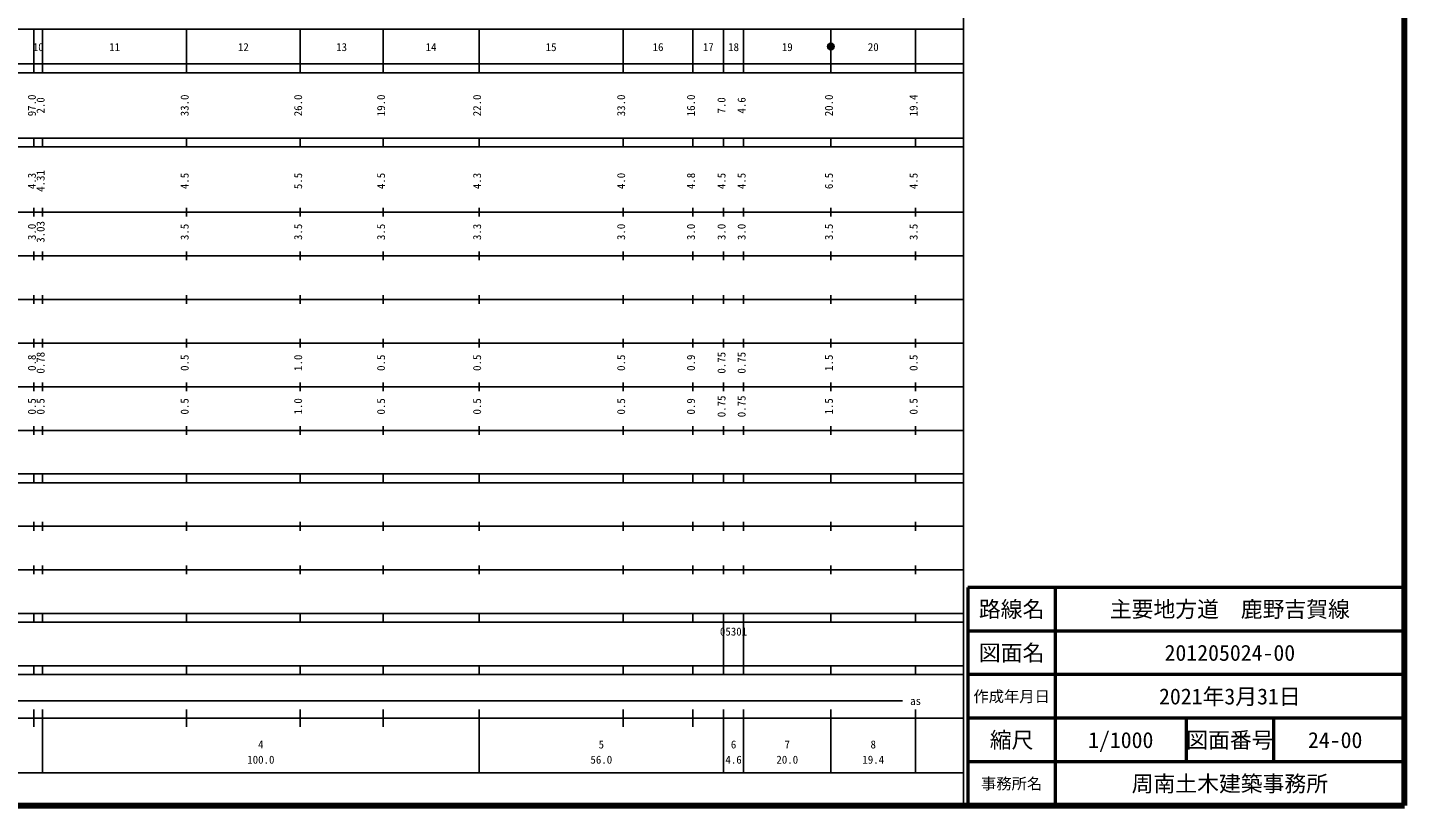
# Model space of a CAD drawing. Units: millimetres on the paper, enlarged 1000 times. Extents: x 40000 to 680000, y 20000 to 380000.
# Drawn here: x 364550 to 680000, y 20000 to 198357 of the extents above; entities that cross this region are included whole.
import ezdxf
from ezdxf.enums import TextEntityAlignment as Align

# ---------------------------------------------------------------- set-up
doc = ezdxf.new("R2010")
doc.units = ezdxf.units.MM
doc.header["$LTSCALE"] = 1000
for name, color, linetype, lineweight in [('M-TTL', 2, 'Continuous', 140), ('M-TTL-BAND', 7, 'Continuous', 25), ('M-TTL-FRAM', 2, 'Continuous', 50), ('M-TTL-LINE', 7, 'Continuous', 50)]:
    doc.layers.add(name, color=color, linetype=linetype, lineweight=lineweight)
doc.layers.add('M-TTL-TXT', color=7, linetype='Continuous')
doc.styles.add('ＭＳ ゴシック', font='')
doc.styles.get('ＭＳ ゴシック').set_extended_font_data('MS Gothic')

msp = doc.modelspace()

# ---------------------------------------------------------------- hatches: boundary and pattern name
at = {"layer": 'M-TTL-BAND'}
msp.add_hatch(color=256, dxfattribs=at).paths.add_polyline_path([(549350, 194000, 1), (547850, 194000, 1)])

# ---------------------------------------------------------------- linework, layer by layer
at = {"layer": 'M-TTL'}
for p, q in [((680000, 20000), (680000, 380000)), ((40000, 20000), (680000, 20000))]:
    msp.add_line(p, q, dxfattribs=at)
at = {"layer": 'M-TTL-BAND'}
for p, q in [((579000, 20000), (579000, 370000)), ((68000, 198000), (579000, 198000)), ((366000, 188000), (366000, 198000)), ((368000, 188000), (368000, 198000)), ((401000, 188000), (401000, 198000)), ((427000, 188000), (427000, 198000)), ((446000, 188000), (446000, 198000)), ((468000, 188000), (468000, 198000)), ((501000, 188000), (501000, 198000)), ((517000, 188000), (517000, 198000)), ((524000, 188000), (524000, 198000)), ((528600, 188000), (528600, 198000)), ((548600, 188000), (548600, 198000)), ((568000, 188000), (568000, 198000)), ((40000, 190000), (579000, 190000)), ((40000, 188000), (579000, 188000)), ((40000, 173000), (579000, 173000)), ((40000, 171000), (579000, 171000)), ((366000, 171000), (366000, 173000)), ((368000, 171000), (368000, 173000)), ((401000, 171000), (401000, 173000)), ((427000, 171000), (427000, 173000)), ((446000, 171000), (446000, 173000)), ((468000, 171000), (468000, 173000)), ((501000, 171000), (501000, 173000)), ((517000, 171000), (517000, 173000)), ((524000, 171000), (524000, 173000)), ((528600, 171000), (528600, 173000)), ((548600, 171000), (548600, 173000)), ((568000, 171000), (568000, 173000)), ((40000, 156000), (579000, 156000)), ((366000, 155000), (366000, 157000)), ((368000, 155000), (368000, 157000)), ((401000, 155000), (401000, 157000)), ((427000, 155000), (427000, 157000)), ((446000, 155000), (446000, 157000)), ((468000, 155000), (468000, 157000)), ((501000, 155000), (501000, 157000)), ((517000, 155000), (517000, 157000)), ((524000, 155000), (524000, 157000)), ((528600, 155000), (528600, 157000)), ((548600, 155000), (548600, 157000)), ((568000, 155000), (568000, 157000)), ((46000, 146000), (579000, 146000)), ((366000, 145000), (366000, 147000)), ((368000, 145000), (368000, 147000)), ((401000, 145000), (401000, 147000)), ((427000, 145000), (427000, 147000)), ((446000, 145000), (446000, 147000)), ((468000, 145000), (468000, 147000)), ((501000, 145000), (501000, 147000)), ((517000, 145000), (517000, 147000)), ((524000, 145000), (524000, 147000)), ((528600, 145000), (528600, 147000)), ((548600, 145000), (548600, 147000)), ((568000, 145000), (568000, 147000)), ((52000, 136000), (579000, 136000)), ((366000, 135000), (366000, 137000)), ((368000, 135000), (368000, 137000)), ((401000, 135000), (401000, 137000)), ((427000, 135000), (427000, 137000)), ((446000, 135000), (446000, 137000)), ((468000, 135000), (468000, 137000)), ((501000, 135000), (501000, 137000)), ((517000, 135000), (517000, 137000)), ((524000, 135000), (524000, 137000)), ((528600, 135000), (528600, 137000)), ((548600, 135000), (548600, 137000)), ((568000, 135000), (568000, 137000)), ((366000, 125000), (366000, 127000)), ((368000, 125000), (368000, 127000)), ((401000, 125000), (401000, 127000)), ((427000, 125000), (427000, 127000)), ((446000, 125000), (446000, 127000)), ((468000, 125000), (468000, 127000)), ((501000, 125000), (501000, 127000)), ((517000, 125000), (517000, 127000)), ((524000, 125000), (524000, 127000)), ((528600, 125000), (528600, 127000)), ((548600, 125000), (548600, 127000)), ((568000, 125000), (568000, 127000)), ((46000, 126000), (579000, 126000)), ((366000, 115000), (366000, 117000)), ((368000, 115000), (368000, 117000)), ((401000, 115000), (401000, 117000)), ((427000, 115000), (427000, 117000)), ((446000, 115000), (446000, 117000)), ((468000, 115000), (468000, 117000)), ((501000, 115000), (501000, 117000)), ((517000, 115000), (517000, 117000)), ((524000, 115000), (524000, 117000)), ((528600, 115000), (528600, 117000)), ((548600, 115000), (548600, 117000)), ((568000, 115000), (568000, 117000)), ((52000, 116000), (579000, 116000)), ((46000, 106000), (579000, 106000)), ((366000, 105000), (366000, 107000)), ((368000, 105000), (368000, 107000)), ((401000, 105000), (401000, 107000)), ((427000, 105000), (427000, 107000)), ((446000, 105000), (446000, 107000)), ((468000, 105000), (468000, 107000)), ((501000, 105000), (501000, 107000)), ((517000, 105000), (517000, 107000)), ((524000, 105000), (524000, 107000)), ((528600, 105000), (528600, 107000)), ((548600, 105000), (548600, 107000)), ((568000, 105000), (568000, 107000)), ((40000, 96000), (579000, 96000)), ((366000, 94000), (366000, 96000)), ((368000, 94000), (368000, 96000)), ((401000, 94000), (401000, 96000)), ((427000, 94000), (427000, 96000)), ((446000, 94000), (446000, 96000)), ((468000, 94000), (468000, 96000)), ((501000, 94000), (501000, 96000)), ((517000, 94000), (517000, 96000)), ((524000, 94000), (524000, 96000)), ((528600, 94000), (528600, 96000)), ((548600, 94000), (548600, 96000)), ((568000, 94000), (568000, 96000)), ((40000, 94000), (579000, 94000)), ((49000, 84000), (579000, 84000)), ((366000, 83000), (366000, 85000)), ((368000, 83000), (368000, 85000)), ((401000, 83000), (401000, 85000)), ((427000, 83000), (427000, 85000)), ((446000, 83000), (446000, 85000)), ((468000, 83000), (468000, 85000)), ((501000, 83000), (501000, 85000)), ((517000, 83000), (517000, 85000)), ((524000, 83000), (524000, 85000)), ((528600, 83000), (528600, 85000)), ((548600, 83000), (548600, 85000)), ((568000, 83000), (568000, 85000)), ((40000, 74000), (579000, 74000)), ((366000, 73000), (366000, 75000)), ((368000, 73000), (368000, 75000)), ((401000, 73000), (401000, 75000)), ((427000, 73000), (427000, 75000)), ((446000, 73000), (446000, 75000)), ((468000, 73000), (468000, 75000)), ((501000, 73000), (501000, 75000)), ((517000, 73000), (517000, 75000)), ((524000, 73000), (524000, 75000)), ((528600, 73000), (528600, 75000)), ((548600, 73000), (548600, 75000)), ((568000, 73000), (568000, 75000)), ((40000, 64000), (579000, 64000)), ((366000, 62000), (366000, 64000)), ((368000, 62000), (368000, 64000)), ((401000, 62000), (401000, 64000)), ((427000, 62000), (427000, 64000)), ((446000, 62000), (446000, 64000)), ((468000, 62000), (468000, 64000)), ((501000, 62000), (501000, 64000)), ((517000, 62000), (517000, 64000)), ((524000, 62000), (524000, 64000)), ((528600, 62000), (528600, 64000)), ((548600, 62000), (548600, 64000)), ((568000, 62000), (568000, 64000)), ((40000, 62000), (579000, 62000)), ((524000, 52000), (524000, 62000)), ((528600, 52000), (528600, 62000)), ((40000, 52000), (579000, 52000)), ((366000, 50000), (366000, 52000)), ((368000, 50000), (368000, 52000)), ((401000, 50000), (401000, 52000)), ((427000, 50000), (427000, 52000)), ((446000, 50000), (446000, 52000)), ((468000, 50000), (468000, 52000)), ((501000, 50000), (501000, 52000)), ((517000, 50000), (517000, 52000)), ((524000, 50000), (524000, 52000)), ((528600, 50000), (528600, 52000)), ((548600, 50000), (548600, 52000)), ((568000, 50000), (568000, 52000)), ((40000, 50000), (579000, 50000)), ((71000, 44000), (565000, 44000)), ((366000, 38000), (366000, 42000)), ((368000, 27500), (368000, 42000)), ((401000, 38000), (401000, 42000)), ((427000, 38000), (427000, 42000)), ((446000, 38000), (446000, 42000)), ((468000, 27500), (468000, 42000)), ((501000, 38000), (501000, 42000)), ((517000, 38000), (517000, 42000)), ((524000, 27500), (524000, 42000)), ((528600, 27500), (528600, 42000)), ((548600, 27500), (548600, 42000)), ((568000, 27500), (568000, 42000)), ((40000, 40000), (579000, 40000)), ((68000, 27500), (579000, 27500))]:
    msp.add_line(p, q, dxfattribs=at)
msp.add_lwpolyline([(549350, 194000, 1), (547850, 194000, 1)], format="xyb", close=True, dxfattribs=at)
at = {"layer": 'M-TTL-FRAM'}
for p, q in [((680000, 70000), (580000, 70000)), ((580000, 70000), (580000, 20000))]:
    msp.add_line(p, q, dxfattribs=at)
at = {"layer": 'M-TTL-LINE'}
for p, q in [((600000, 70000), (600000, 20000)), ((680000, 60000), (580000, 60000)), ((680000, 50000), (580000, 50000)), ((680000, 40000), (580000, 40000)), ((630000, 40000), (630000, 30000)), ((650000, 40000), (650000, 30000)), ((680000, 30000), (580000, 30000))]:
    msp.add_line(p, q, dxfattribs=at)

# ---------------------------------------------------------------- texts
at = {"layer": 'M-TTL-BAND', "style": 'ＭＳ ゴシック'}
for s, p in [('10', (367000, 192405)), ('11', (384500, 192405)), ('12', (414000, 192405)), ('13', (436500, 192405)), ('14', (457000, 192405)), ('15', (484500, 192405)), ('16', (509000, 192405)), ('17', (520500, 192405)), ('18', (526300, 192405)), ('19', (538600, 192405)), ('20', (558300, 192405)), ('as', (568000, 42500)), ('4', (418000, 32523)), ('5', (496000, 32523)), ('6', (526300, 32523)), ('7', (538600, 32523)), ('8', (558300, 32523)), ('100.0', (418000, 29033)), ('56.0', (496000, 29033)), ('4.6', (526300, 29033)), ('20.0', (538600, 29033)), ('19.4', (558300, 29033))]:
    msp.add_text(s, height=1833, dxfattribs=at).set_placement(p, align=Align.BOTTOM_CENTER)
for s, p in [('97.0', (367000, 180500)), ('2.0', (369000, 180500)), ('33.0', (402000, 180500)), ('26.0', (428000, 180500)), ('19.0', (447000, 180500)), ('22.0', (469000, 180500)), ('33.0', (502000, 180500)), ('16.0', (518000, 180500)), ('7.0', (525000, 180500)), ('4.6', (529600, 180500)), ('20.0', (549600, 180500)), ('19.4', (569000, 180500)), ('4.3', (367000, 163174)), ('4.31', (369000, 163174)), ('4.5', (402000, 163174)), ('5.5', (428000, 163174)), ('4.5', (447000, 163174)), ('4.3', (469000, 163174)), ('4.0', (502000, 163174)), ('4.8', (518000, 163174)), ('4.5', (525000, 163174)), ('4.5', (529600, 163174)), ('6.5', (549600, 163174)), ('4.5', (569000, 163174)), ('3.0', (367000, 151500)), ('3.03', (369000, 151500)), ('3.5', (402000, 151500)), ('3.5', (428000, 151500)), ('3.5', (447000, 151500)), ('3.3', (469000, 151500)), ('3.0', (502000, 151500)), ('3.0', (518000, 151500)), ('3.0', (525000, 151500)), ('3.0', (529600, 151500)), ('3.5', (549600, 151500)), ('3.5', (569000, 151500)), ('0.8', (367000, 121500)), ('0.78', (369000, 121500)), ('0.5', (402000, 121500)), ('1.0', (428000, 121500)), ('0.5', (447000, 121500)), ('0.5', (469000, 121500)), ('0.5', (502000, 121500)), ('0.9', (518000, 121500)), ('0.75', (525000, 121500)), ('0.75', (529600, 121500)), ('1.5', (549600, 121500)), ('0.5', (569000, 121500)), ('0.75', (525000, 111500)), ('0.75', (529600, 111500)), ('0.5', (367000, 111500)), ('0.5', (369000, 111500)), ('0.5', (402000, 111500)), ('1.0', (428000, 111500)), ('0.5', (447000, 111500)), ('0.5', (469000, 111500)), ('0.5', (502000, 111500)), ('0.9', (518000, 111500)), ('1.5', (549600, 111500)), ('0.5', (569000, 111500))]:
    msp.add_text(s, height=1833, rotation=90, dxfattribs=at).set_placement(p, align=Align.BOTTOM_CENTER)
msp.add_text('05301', height=1833, dxfattribs=at).set_placement((523175, 58405), align=Align.BOTTOM_LEFT)
at = {"layer": 'M-TTL-TXT', "style": 'ＭＳ ゴシック'}
for s, height, p in [('路線名', 3666, (590000, 65000)), ('路線名', 3666, (590000, 65000)), ('主要地方道\u3000鹿野吉賀線', 3666, (640000, 65000)), ('図面名', 3666, (590000, 55000)), ('図面名', 3666, (590000, 55000)), ('201205024-00', 3666, (640000, 55000)), ('2021年3月31日', 3666, (640000, 45000)), ('作成年月日', 2566, (590000, 45000)), ('作成年月日', 2566, (590000, 45000)), ('縮尺', 3666, (590000, 35000)), ('縮尺', 3666, (590000, 35000)), ('1/1000', 3666, (615000, 35000)), ('図面番号', 3666, (640000, 35000)), ('図面番号', 3666, (640000, 35000)), ('24-00', 3666, (664125, 35000)), ('事務所名', 2566, (590000, 25000)), ('事務所名', 2566, (590000, 25000)), ('周南土木建築事務所', 3666, (640000, 25000))]:
    msp.add_text(s, height=height, dxfattribs=at).set_placement(p, align=Align.MIDDLE_CENTER)

doc.saveas('drawing.dxf')
